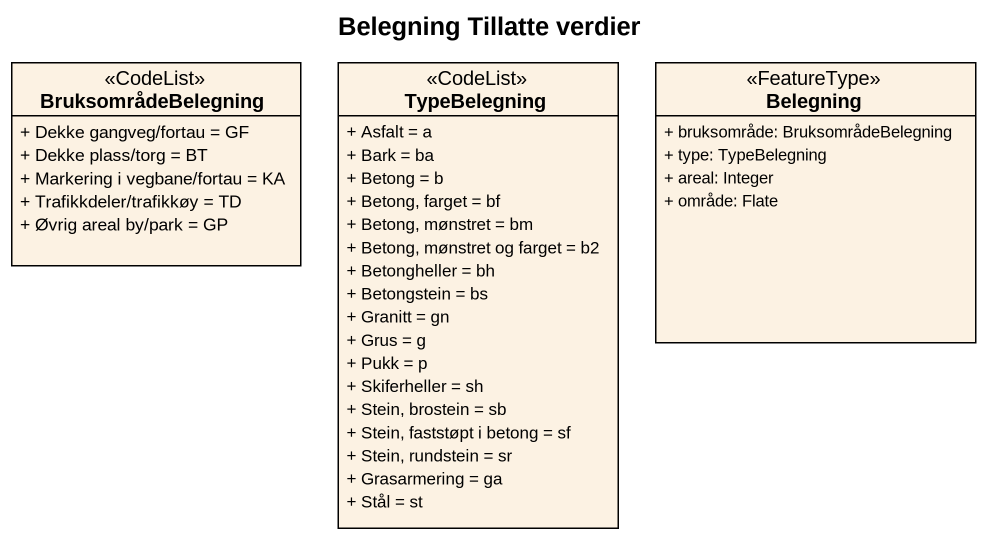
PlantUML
@startuml
title Belegning Tillatte verdier
hide circle
hide empty members
skinparam classAttributeIconSize 0
class BruksområdeBelegning <<CodeList>> {
  + Dekke gangveg/fortau = GF
  + Dekke plass/torg = BT
  + Markering i vegbane/fortau = KA
  + Trafikkdeler/trafikkøy = TD
  + Øvrig areal by/park = GP
}
class TypeBelegning <<CodeList>> {
  + Asfalt = a
  + Bark = ba
  + Betong = b
  + Betong, farget = bf
  + Betong, mønstret = bm
  + Betong, mønstret og farget = b2
  + Betongheller = bh
  + Betongstein = bs
  + Granitt = gn
  + Grus = g
  + Pukk = p
  + Skiferheller = sh
  + Stein, brostein = sb
  + Stein, faststøpt i betong = sf
  + Stein, rundstein = sr
  + Grasarmering = ga
  + Stål = st
}
class Belegning <<FeatureType>> {
  + bruksområde: BruksområdeBelegning
  + type: TypeBelegning
  + areal: Integer
  + område: Flate
}
@enduml
